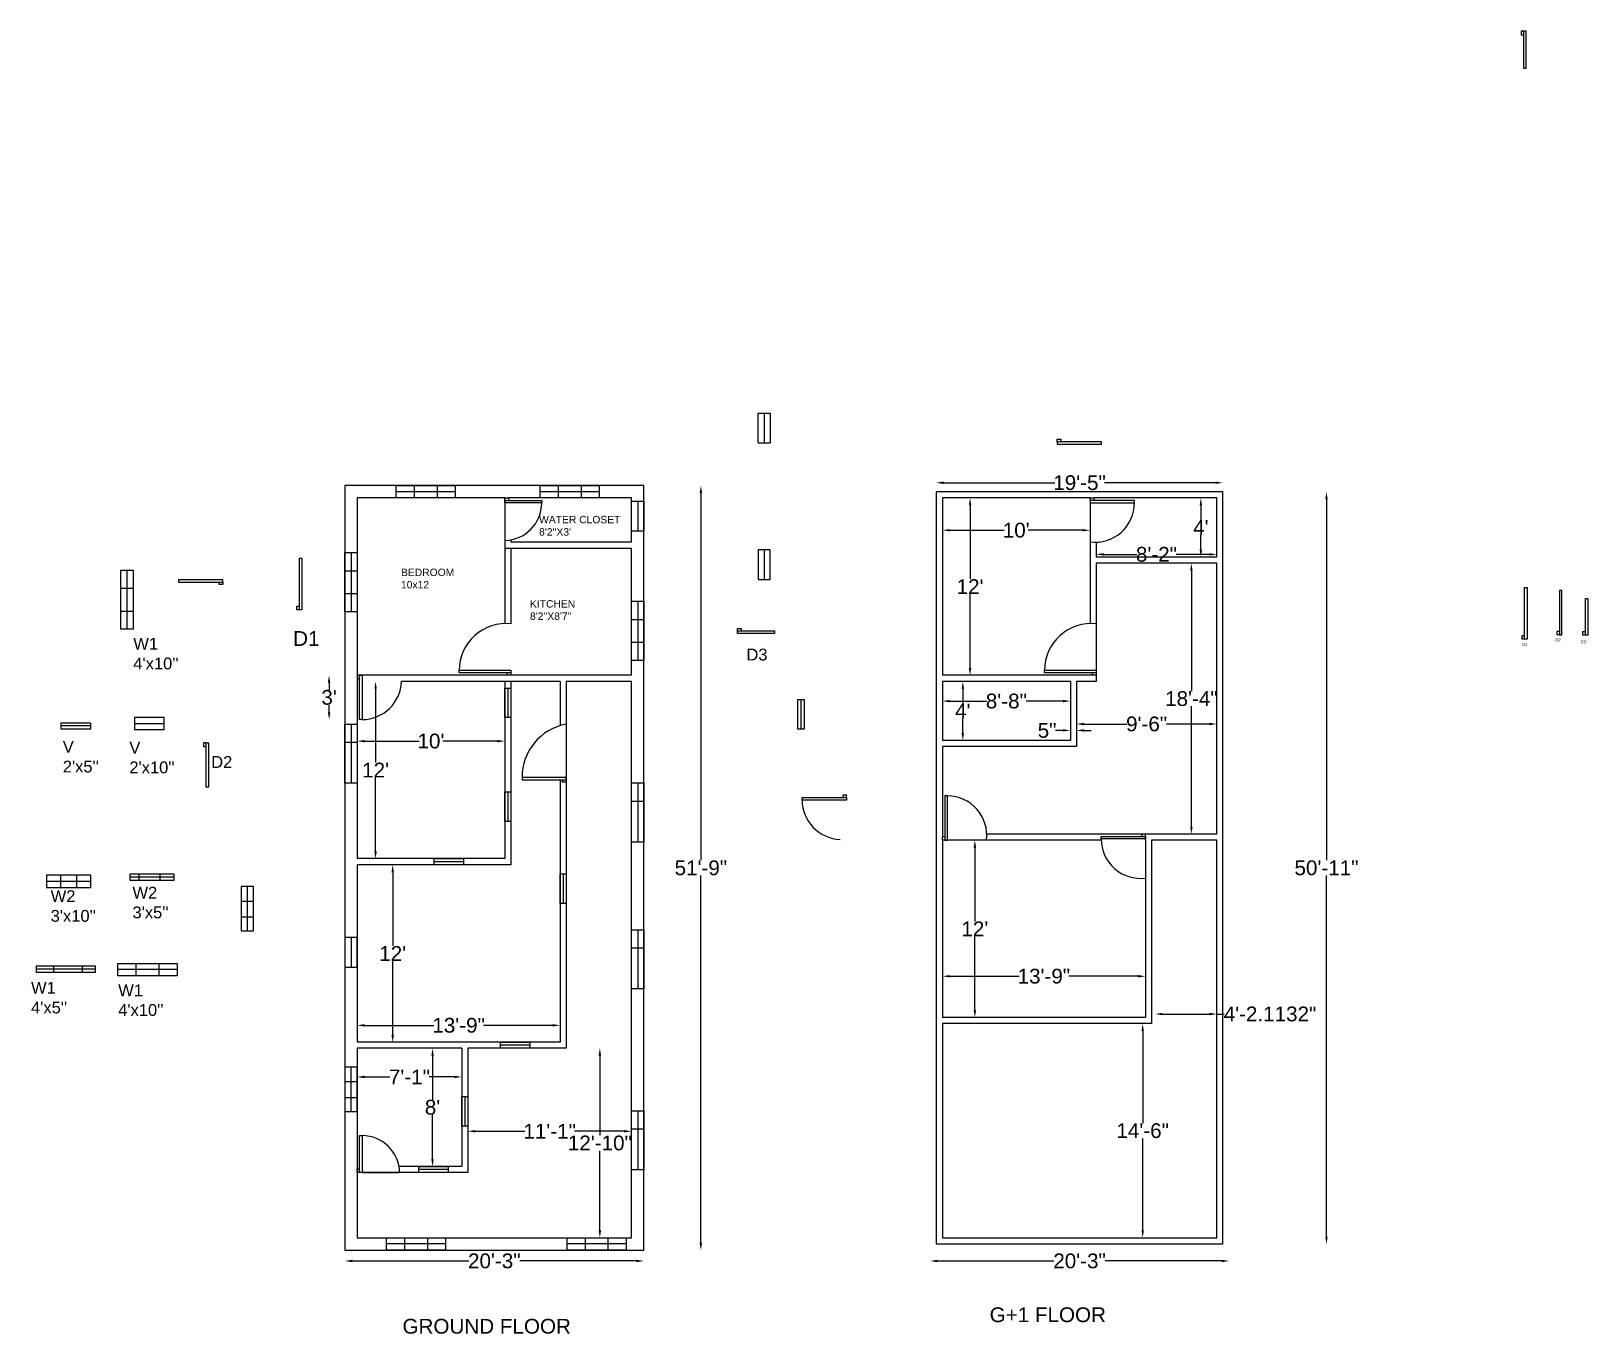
# Model space of a CAD drawing. Header units: inches. Extents: x 64 to 1329, y -84 to 975.
import ezdxf

# ---------------------------------------------------------------- set-up
doc = ezdxf.new("R2010")
doc.units = ezdxf.units.IN
doc.header["$MEASUREMENT"] = 0
for name, color, linetype in [('D1', 20, 'Continuous'), ('D2', 231, 'Continuous'), ('D3', 130, 'Continuous'), ('V', 40, 'Continuous'), ('W', 81, 'Continuous'), ('W1', 220, 'Continuous')]:
    doc.layers.add(name, color=color, linetype=linetype)
doc.styles.get("Standard").update_dxf_attribs({"font": 'arial.ttf'})
doc.dimstyles.get("Standard").update_dxf_attribs({"dimtxt": 12, "dimasz": 6, "dimexe": 0.18, "dimexo": 0.0625, "dimgap": 0.09, "dimtad": 0, "dimtih": 1, "dimtoh": 1, "dimdec": 4, "dimdsep": 46, "dimlunit": 3, "dimtxsty": 'Standard', "dimcen": 6, "dimse1": 1, "dimse2": 1, "dimclrd": 2, "dimadec": 0, "dimazin": 0, "dimtfac": 1, "dimtdec": 4, "dimtofl": 0, "dimtmove": 0, "dimatfit": 3, "dimfxl": 1, "dimtolj": 1, "dimtzin": 0, "dimarcsym": 0})

# ---------------------------------------------------------------- blocks, each defined once
blk = doc.blocks.new('*D1')
at = {"color": 2, "lineweight": -2, "transparency": 16777216}
for p, q in [((324.6, -24.5), (419.3, -24.5)), ((555.6, -24.5), (460.9, -24.5))]:
    blk.add_line(p, q, dxfattribs=at)
at = {"color": 2, "transparency": 16777216}
for points in [[(324.6, -23.5), (324.6, -25.5), (318.6, -24.5)], [(555.6, -23.5), (555.6, -25.5), (561.6, -24.5)]]:
    blk.add_solid(points, dxfattribs=at)
at = {"layer": 'Defpoints', "color": 0, "transparency": 16777216}
for p in [(318.6, -15.7), (561.6, -15.7), (561.6, -24.5)]:
    blk.add_point(p, dxfattribs=at)
at = {"color": 0, "transparency": 16777216, "insert": (440.1, -24.5), "char_height": 12, "attachment_point": 5}
blk.add_mtext('\\A1;20\'-3"', dxfattribs=at)
blk = doc.blocks.new('*D2')
at = {"color": 2, "lineweight": -2, "transparency": 16777216}
for p, q in [((608, 599.3), (608, 301)), ((608, -9.7), (608, 288.6))]:
    blk.add_line(p, q, dxfattribs=at)
at = {"color": 2, "transparency": 16777216}
for points in [[(607, 599.3), (609, 599.3), (608, 605.3)], [(607, -9.7), (609, -9.7), (608, -15.7)]]:
    blk.add_solid(points, dxfattribs=at)
at = {"layer": 'Defpoints', "color": 0, "transparency": 16777216}
for p in [(561.6, 605.3), (561.6, -15.7), (608, -15.7)]:
    blk.add_point(p, dxfattribs=at)
at = {"color": 0, "transparency": 16777216, "insert": (608, 294.8), "char_height": 12, "attachment_point": 5}
blk.add_mtext('\\A1;51\'-9"', dxfattribs=at)
blk = doc.blocks.new('*D3')
at = {"color": 2, "lineweight": -2, "transparency": 16777216}
for p, q in [((343.6, 440.3), (343.6, 380.4)), ((343.6, 308.3), (343.6, 368.2))]:
    blk.add_line(p, q, dxfattribs=at)
at = {"color": 2, "transparency": 16777216}
for points in [[(342.6, 440.3), (344.6, 440.3), (343.6, 446.3)], [(342.6, 308.3), (344.6, 308.3), (343.6, 302.3)]]:
    blk.add_solid(points, dxfattribs=at)
at = {"layer": 'Defpoints', "color": 0, "transparency": 16777216}
for p in [(328.6, 446.3), (328.6, 302.3), (343.6, 302.3)]:
    blk.add_point(p, dxfattribs=at)
at = {"color": 0, "transparency": 16777216, "insert": (343.6, 374.3), "char_height": 12, "attachment_point": 5}
blk.add_mtext("\\A1;12'", dxfattribs=at)
blk = doc.blocks.new('*D4')
at = {"color": 2, "lineweight": -2, "transparency": 16777216}
for p, q in [((334.6, 397.8), (378.9, 397.8)), ((442.6, 397.8), (398.3, 397.8))]:
    blk.add_line(p, q, dxfattribs=at)
at = {"color": 2, "transparency": 16777216}
for points in [[(334.6, 398.8), (334.6, 396.8), (328.6, 397.8)], [(442.6, 398.8), (442.6, 396.8), (448.6, 397.8)]]:
    blk.add_solid(points, dxfattribs=at)
at = {"layer": 'Defpoints', "color": 0, "transparency": 16777216}
for p in [(328.6, 433.9), (448.6, 433.9), (448.6, 397.8)]:
    blk.add_point(p, dxfattribs=at)
at = {"color": 0, "transparency": 16777216, "insert": (388.6, 397.8), "char_height": 12, "attachment_point": 5}
blk.add_mtext("\\A1;10'", dxfattribs=at)
blk = doc.blocks.new('*D5')
at = {"color": 2, "lineweight": -2, "transparency": 16777216}
for p, q in [((334.6, 166.9), (391, 166.9)), ((487.6, 166.9), (431.3, 166.9))]:
    blk.add_line(p, q, dxfattribs=at)
at = {"color": 2, "transparency": 16777216}
for points in [[(334.6, 167.9), (334.6, 165.9), (328.6, 166.9)], [(487.6, 167.9), (487.6, 165.9), (493.6, 166.9)]]:
    blk.add_solid(points, dxfattribs=at)
at = {"layer": 'Defpoints', "color": 0, "transparency": 16777216}
for p in [(493.6, 166.9), (328.6, 153.3), (493.6, 153.3)]:
    blk.add_point(p, dxfattribs=at)
at = {"color": 0, "transparency": 16777216, "insert": (411.1, 166.9), "char_height": 12, "attachment_point": 5}
blk.add_mtext('\\A1;13\'-9"', dxfattribs=at)
blk = doc.blocks.new('*D6')
at = {"color": 2, "lineweight": -2, "transparency": 16777216}
for p, q in [((357.5, 291.3), (357.5, 231.4)), ((357.5, 159.3), (357.5, 219.2))]:
    blk.add_line(p, q, dxfattribs=at)
at = {"color": 2, "transparency": 16777216}
for points in [[(356.5, 291.3), (358.5, 291.3), (357.5, 297.3)], [(356.5, 159.3), (358.5, 159.3), (357.5, 153.3)]]:
    blk.add_solid(points, dxfattribs=at)
at = {"layer": 'Defpoints', "color": 0, "transparency": 16777216}
for p in [(328.6, 297.3), (328.6, 153.3), (357.5, 153.3)]:
    blk.add_point(p, dxfattribs=at)
at = {"color": 0, "transparency": 16777216, "insert": (357.5, 225.3), "char_height": 12, "attachment_point": 5}
blk.add_mtext("\\A1;12'", dxfattribs=at)
blk = doc.blocks.new('*D7')
at = {"color": 2, "lineweight": -2, "transparency": 16777216}
for p, q in [((334.6, 125), (355.1, 125)), ((407.6, 125), (387.1, 125))]:
    blk.add_line(p, q, dxfattribs=at)
at = {"color": 2, "transparency": 16777216}
for points in [[(334.6, 126), (334.6, 124), (328.6, 125)], [(407.6, 126), (407.6, 124), (413.6, 125)]]:
    blk.add_solid(points, dxfattribs=at)
at = {"layer": 'Defpoints', "color": 0, "transparency": 16777216}
for p in [(328.6, 148.3), (413.6, 148.3), (328.6, 125)]:
    blk.add_point(p, dxfattribs=at)
at = {"color": 0, "transparency": 16777216, "insert": (371.1, 125), "char_height": 12, "attachment_point": 5}
blk.add_mtext('\\A1;7\'-1"', dxfattribs=at)
blk = doc.blocks.new('*D8')
at = {"color": 2, "lineweight": -2, "transparency": 16777216}
for p, q in [((389.9, 142.3), (389.9, 106.5)), ((389.9, 58.3), (389.9, 94.1))]:
    blk.add_line(p, q, dxfattribs=at)
at = {"color": 2, "transparency": 16777216}
for points in [[(388.9, 142.3), (390.9, 142.3), (389.9, 148.3)], [(388.9, 58.3), (390.9, 58.3), (389.9, 52.3)]]:
    blk.add_solid(points, dxfattribs=at)
at = {"layer": 'Defpoints', "color": 0, "transparency": 16777216}
for p in [(413.6, 148.3), (389.9, 52.3), (413.6, 52.3)]:
    blk.add_point(p, dxfattribs=at)
at = {"color": 0, "transparency": 16777216, "insert": (389.9, 100.3), "char_height": 12, "attachment_point": 5}
blk.add_mtext("\\A1;8'", dxfattribs=at)
blk = doc.blocks.new('*D9')
at = {"color": 2, "lineweight": -2, "transparency": 16777216}
for p, q in [((424.6, 80.9), (465, 80.9)), ((545.6, 80.9), (505.3, 80.9))]:
    blk.add_line(p, q, dxfattribs=at)
at = {"color": 2, "transparency": 16777216}
for points in [[(424.6, 81.9), (424.6, 79.9), (418.6, 80.9)], [(545.6, 81.9), (545.6, 79.9), (551.6, 80.9)]]:
    blk.add_solid(points, dxfattribs=at)
at = {"layer": 'Defpoints', "color": 0, "transparency": 16777216}
for p in [(551.6, 80.9), (418.6, 47.3), (551.6, -5.7)]:
    blk.add_point(p, dxfattribs=at)
at = {"color": 0, "transparency": 16777216, "insert": (485.1, 80.9), "char_height": 12, "attachment_point": 5}
blk.add_mtext('\\A1;11\'-1"', dxfattribs=at)
blk = doc.blocks.new('*D10')
at = {"color": 2, "lineweight": -2, "transparency": 16777216}
for p, q in [((525.9, 142.3), (525.9, 77.5)), ((525.9, 0.3), (525.9, 65.1))]:
    blk.add_line(p, q, dxfattribs=at)
at = {"color": 2, "transparency": 16777216}
for points in [[(524.9, 142.3), (526.9, 142.3), (525.9, 148.3)], [(524.9, 0.3), (526.9, 0.3), (525.9, -5.7)]]:
    blk.add_solid(points, dxfattribs=at)
at = {"layer": 'Defpoints', "color": 0, "transparency": 16777216}
for p in [(498.6, 148.3), (525.9, -5.7), (551.6, -5.7)]:
    blk.add_point(p, dxfattribs=at)
at = {"color": 0, "transparency": 16777216, "insert": (525.9, 71.3), "char_height": 12, "attachment_point": 5}
blk.add_mtext('\\A1;12\'-10"', dxfattribs=at)
blk = doc.blocks.new('*D11')
at = {"color": 2, "lineweight": -2, "transparency": 16777216}
for p, q in [((800.3, -24.5), (895, -24.5)), ((1031.3, -24.5), (936.6, -24.5))]:
    blk.add_line(p, q, dxfattribs=at)
at = {"color": 2, "transparency": 16777216}
for points in [[(800.3, -23.5), (800.3, -25.5), (794.3, -24.5)], [(1031.3, -23.5), (1031.3, -25.5), (1037.3, -24.5)]]:
    blk.add_solid(points, dxfattribs=at)
at = {"layer": 'Defpoints', "color": 0, "transparency": 16777216}
for p in [(794.3, -15.7), (1037.3, -15.7), (1037.3, -24.5)]:
    blk.add_point(p, dxfattribs=at)
at = {"color": 0, "transparency": 16777216, "insert": (915.8, -24.5), "char_height": 12, "attachment_point": 5}
blk.add_mtext('\\A1;20\'-3"', dxfattribs=at)
blk = doc.blocks.new('*D12')
at = {"color": 2, "lineweight": -2, "transparency": 16777216}
for p, q in [((810.3, 569.1), (854.6, 569.1)), ((918.3, 569.1), (874, 569.1))]:
    blk.add_line(p, q, dxfattribs=at)
at = {"color": 2, "transparency": 16777216}
for points in [[(810.3, 570.1), (810.3, 568.1), (804.3, 569.1)], [(918.3, 570.1), (918.3, 568.1), (924.3, 569.1)]]:
    blk.add_solid(points, dxfattribs=at)
at = {"layer": 'Defpoints', "color": 0, "transparency": 16777216}
for p in [(804.3, 595.3), (924.3, 595.3), (924.3, 569.1)]:
    blk.add_point(p, dxfattribs=at)
at = {"color": 0, "transparency": 16777216, "insert": (864.3, 569.1), "char_height": 12, "attachment_point": 5}
blk.add_mtext("\\A1;10'", dxfattribs=at)
blk = doc.blocks.new('*D13')
at = {"color": 2, "lineweight": -2, "transparency": 16777216}
for p, q in [((826.8, 589.3), (826.8, 529.4)), ((826.8, 457.3), (826.8, 517.2))]:
    blk.add_line(p, q, dxfattribs=at)
at = {"color": 2, "transparency": 16777216}
for points in [[(825.8, 589.3), (827.8, 589.3), (826.8, 595.3)], [(825.8, 457.3), (827.8, 457.3), (826.8, 451.3)]]:
    blk.add_solid(points, dxfattribs=at)
at = {"layer": 'Defpoints', "color": 0, "transparency": 16777216}
for p in [(804.3, 595.3), (804.3, 451.3), (826.8, 451.3)]:
    blk.add_point(p, dxfattribs=at)
at = {"color": 0, "transparency": 16777216, "insert": (826.8, 523.3), "char_height": 12, "attachment_point": 5}
blk.add_mtext("\\A1;12'", dxfattribs=at)
blk = doc.blocks.new('*D14')
at = {"color": 2, "lineweight": -2, "transparency": 16777216}
for p, q in [((935.3, 549.5), (962.3, 549.5)), ((1021.3, 549.5), (994.4, 549.5))]:
    blk.add_line(p, q, dxfattribs=at)
at = {"color": 2, "transparency": 16777216}
for points in [[(935.3, 550.5), (935.3, 548.5), (929.3, 549.5)], [(1021.3, 550.5), (1021.3, 548.5), (1027.3, 549.5)]]:
    blk.add_solid(points, dxfattribs=at)
at = {"layer": 'Defpoints', "color": 0, "transparency": 16777216}
for p in [(929.3, 559.3), (1027.3, 559.3), (1027.3, 549.5)]:
    blk.add_point(p, dxfattribs=at)
at = {"color": 0, "transparency": 16777216, "insert": (978.3, 549.5), "char_height": 12, "attachment_point": 5}
blk.add_mtext('\\A1;8\'-2"', dxfattribs=at)
blk = doc.blocks.new('*D15')
at = {"color": 2, "lineweight": -2, "transparency": 16777216}
for p, q in [((1014.4, 589.3), (1014.4, 577.4)), ((1014.4, 553.3), (1014.4, 565.2))]:
    blk.add_line(p, q, dxfattribs=at)
at = {"color": 2, "transparency": 16777216}
for points in [[(1013.4, 589.3), (1015.4, 589.3), (1014.4, 595.3)], [(1013.4, 553.3), (1015.4, 553.3), (1014.4, 547.3)]]:
    blk.add_solid(points, dxfattribs=at)
at = {"layer": 'Defpoints', "color": 0, "transparency": 16777216}
for p in [(1027.3, 595.3), (1014.4, 547.3), (1027.3, 547.3)]:
    blk.add_point(p, dxfattribs=at)
at = {"color": 0, "transparency": 16777216, "insert": (1014.4, 571.3), "char_height": 12, "attachment_point": 5}
blk.add_mtext("\\A1;4'", dxfattribs=at)
blk = doc.blocks.new('*D16')
at = {"color": 2, "lineweight": -2, "transparency": 16777216}
for p, q in [((919.3, 411.7), (954.3, 411.7)), ((1021.3, 411.7), (986.4, 411.7))]:
    blk.add_line(p, q, dxfattribs=at)
at = {"color": 2, "transparency": 16777216}
for points in [[(919.3, 412.7), (919.3, 410.7), (913.3, 411.7)], [(1021.3, 412.7), (1021.3, 410.7), (1027.3, 411.7)]]:
    blk.add_solid(points, dxfattribs=at)
at = {"layer": 'Defpoints', "color": 0, "transparency": 16777216}
for p in [(1027.3, 542.3), (1027.3, 411.7), (913.3, 393.3)]:
    blk.add_point(p, dxfattribs=at)
at = {"color": 0, "transparency": 16777216, "insert": (970.3, 411.7), "char_height": 12, "attachment_point": 5}
blk.add_mtext('\\A1;9\'-6"', dxfattribs=at)
blk = doc.blocks.new('*D17')
at = {"color": 2, "lineweight": -2, "transparency": 16777216}
for p, q in [((1006.7, 536.3), (1006.7, 438.5)), ((1006.7, 328.3), (1006.7, 426.1))]:
    blk.add_line(p, q, dxfattribs=at)
at = {"color": 2, "transparency": 16777216}
for points in [[(1005.7, 536.3), (1007.7, 536.3), (1006.7, 542.3)], [(1005.7, 328.3), (1007.7, 328.3), (1006.7, 322.3)]]:
    blk.add_solid(points, dxfattribs=at)
at = {"layer": 'Defpoints', "color": 0, "transparency": 16777216}
for p in [(1027.3, 542.3), (1006.7, 322.3), (1027.3, 322.3)]:
    blk.add_point(p, dxfattribs=at)
at = {"color": 0, "transparency": 16777216, "insert": (1006.7, 432.3), "char_height": 12, "attachment_point": 5}
blk.add_mtext('\\A1;18\'-4"', dxfattribs=at)
blk = doc.blocks.new('*D18')
at = {"color": 2, "lineweight": -2, "transparency": 16777216}
for p, q in [((820.9, 440.3), (820.9, 428.4)), ((820.9, 404.3), (820.9, 416.2))]:
    blk.add_line(p, q, dxfattribs=at)
at = {"color": 2, "transparency": 16777216}
for points in [[(819.9, 440.3), (821.9, 440.3), (820.9, 446.3)], [(819.9, 404.3), (821.9, 404.3), (820.9, 398.3)]]:
    blk.add_solid(points, dxfattribs=at)
at = {"layer": 'Defpoints', "color": 0, "transparency": 16777216}
for p in [(804.3, 446.3), (804.3, 398.3), (820.9, 398.3)]:
    blk.add_point(p, dxfattribs=at)
at = {"color": 0, "transparency": 16777216, "insert": (820.9, 422.3), "char_height": 12, "attachment_point": 5}
blk.add_mtext("\\A1;4'", dxfattribs=at)
blk = doc.blocks.new('*D19')
at = {"color": 2, "lineweight": -2, "transparency": 16777216}
for p, q in [((810.3, 430.3), (840.3, 430.3)), ((902.3, 430.3), (872.4, 430.3))]:
    blk.add_line(p, q, dxfattribs=at)
at = {"color": 2, "transparency": 16777216}
for points in [[(810.3, 431.3), (810.3, 429.3), (804.3, 430.3)], [(902.3, 431.3), (902.3, 429.3), (908.3, 430.3)]]:
    blk.add_solid(points, dxfattribs=at)
at = {"layer": 'Defpoints', "color": 0, "transparency": 16777216}
for p in [(804.3, 446.3), (908.3, 446.3), (804.3, 430.3)]:
    blk.add_point(p, dxfattribs=at)
at = {"color": 0, "transparency": 16777216, "insert": (856.3, 430.3), "char_height": 12, "attachment_point": 5}
blk.add_mtext('\\A1;8\'-8"', dxfattribs=at)
blk = doc.blocks.new('*D21')
at = {"color": 2, "lineweight": -2, "transparency": 16777216}
for p, q in [((830.7, 311.3), (830.7, 251.4)), ((830.7, 179.3), (830.7, 239.2))]:
    blk.add_line(p, q, dxfattribs=at)
at = {"color": 2, "transparency": 16777216}
for points in [[(829.7, 311.3), (831.7, 311.3), (830.7, 317.3)], [(829.7, 179.3), (831.7, 179.3), (830.7, 173.3)]]:
    blk.add_solid(points, dxfattribs=at)
at = {"layer": 'Defpoints', "color": 0, "transparency": 16777216}
for p in [(804.3, 317.3), (804.3, 173.3), (830.7, 173.3)]:
    blk.add_point(p, dxfattribs=at)
at = {"color": 0, "transparency": 16777216, "insert": (830.7, 245.3), "char_height": 12, "attachment_point": 5}
blk.add_mtext("\\A1;12'", dxfattribs=at)
blk = doc.blocks.new('*D22')
at = {"color": 2, "lineweight": -2, "transparency": 16777216}
for p, q in [((967.1, 162.3), (967.1, 87.5)), ((967.1, 0.3), (967.1, 75.1))]:
    blk.add_line(p, q, dxfattribs=at)
at = {"color": 2, "transparency": 16777216}
for points in [[(966.1, 162.3), (968.1, 162.3), (967.1, 168.3)], [(966.1, 0.3), (968.1, 0.3), (967.1, -5.7)]]:
    blk.add_solid(points, dxfattribs=at)
at = {"layer": 'Defpoints', "color": 0, "transparency": 16777216}
for p in [(974.3, 168.3), (967.1, -5.7), (1027.3, -5.7)]:
    blk.add_point(p, dxfattribs=at)
at = {"color": 0, "transparency": 16777216, "insert": (967.1, 81.3), "char_height": 12, "attachment_point": 5}
blk.add_mtext('\\A1;14\'-6"', dxfattribs=at)
blk = doc.blocks.new('*D23')
at = {"color": 2, "lineweight": -2, "transparency": 16777216}
for p, q in [((983.2, 176.1), (1021.3, 176.1)), ((1027.3, 176.1), (1033.3, 176.1))]:
    blk.add_line(p, q, dxfattribs=at)
at = {"color": 2, "transparency": 16777216}
for points in [[(983.2, 177.1), (983.2, 175.1), (977.2, 176.1)], [(1021.3, 177.1), (1021.3, 175.1), (1027.3, 176.1)]]:
    blk.add_solid(points, dxfattribs=at)
at = {"layer": 'Defpoints', "color": 0, "transparency": 16777216}
for p in [(1027.3, 317.3), (977.2, 173.3), (1027.3, 176.1)]:
    blk.add_point(p, dxfattribs=at)
at = {"color": 0, "transparency": 16777216, "insert": (1070.6, 176.1), "char_height": 12, "attachment_point": 5}
blk.add_mtext('\\A1;4\'-2.1132"', dxfattribs=at)
blk = doc.blocks.new('*D25')
at = {"color": 2, "lineweight": -2, "transparency": 16777216}
for p, q in [((902.3, 406.5), (896.3, 406.5)), ((919.3, 406.5), (925.3, 406.5))]:
    blk.add_line(p, q, dxfattribs=at)
at = {"color": 2, "transparency": 16777216}
for points in [[(902.3, 407.5), (902.3, 405.5), (908.3, 406.5)], [(919.3, 407.5), (919.3, 405.5), (913.3, 406.5)]]:
    blk.add_solid(points, dxfattribs=at)
at = {"layer": 'Defpoints', "color": 0, "transparency": 16777216}
for p in [(908.3, 406.5), (908.3, 398.3), (913.3, 393.3)]:
    blk.add_point(p, dxfattribs=at)
at = {"color": 0, "transparency": 16777216, "insert": (889.4, 406.5), "char_height": 12, "attachment_point": 5}
blk.add_mtext('\\A1;5"', dxfattribs=at)
blk = doc.blocks.new('*D27')
at = {"color": 2, "lineweight": -2, "transparency": 16777216}
for p, q in [((805.3, 607.7), (895.7, 607.7)), ((1026.3, 607.7), (936, 607.7))]:
    blk.add_line(p, q, dxfattribs=at)
at = {"color": 2, "transparency": 16777216}
for points in [[(805.3, 608.7), (805.3, 606.7), (799.3, 607.7)], [(1026.3, 608.7), (1026.3, 606.7), (1032.3, 607.7)]]:
    blk.add_solid(points, dxfattribs=at)
at = {"layer": 'Defpoints', "color": 0, "transparency": 16777216}
for p in [(1032.3, 607.7), (799.3, 600.3), (1032.3, 600.3)]:
    blk.add_point(p, dxfattribs=at)
at = {"color": 0, "transparency": 16777216, "insert": (915.8, 607.7), "char_height": 12, "attachment_point": 5}
blk.add_mtext('\\A1;19\'-5"', dxfattribs=at)
blk = doc.blocks.new('*D28')
at = {"color": 2, "lineweight": -2, "transparency": 16777216}
for p, q in [((1116.5, 594.3), (1116.5, 301)), ((1116.5, -4.7), (1116.5, 288.6))]:
    blk.add_line(p, q, dxfattribs=at)
at = {"color": 2, "transparency": 16777216}
for points in [[(1115.5, 594.3), (1117.5, 594.3), (1116.5, 600.3)], [(1115.5, -4.7), (1117.5, -4.7), (1116.5, -10.7)]]:
    blk.add_solid(points, dxfattribs=at)
at = {"layer": 'Defpoints', "color": 0, "transparency": 16777216}
for p in [(1032.3, 600.3), (1032.3, -10.7), (1116.5, -10.7)]:
    blk.add_point(p, dxfattribs=at)
at = {"color": 0, "transparency": 16777216, "insert": (1116.5, 294.8), "char_height": 12, "attachment_point": 5}
blk.add_mtext('\\A1;50\'-11"', dxfattribs=at)
blk = doc.blocks.new('*D35')
at = {"color": 2, "lineweight": -2, "transparency": 16777216}
for p, q in [((305.8, 445.3), (305.8, 439.6)), ((305.8, 421.3), (305.8, 427.1))]:
    blk.add_line(p, q, dxfattribs=at)
at = {"color": 2, "transparency": 16777216}
for points in [[(304.8, 445.3), (306.8, 445.3), (305.8, 451.3)], [(304.8, 421.3), (306.8, 421.3), (305.8, 415.3)]]:
    blk.add_solid(points, dxfattribs=at)
at = {"layer": 'Defpoints', "color": 0, "transparency": 16777216}
for p in [(332.6, 451.3), (305.8, 415.3), (332.6, 415.3)]:
    blk.add_point(p, dxfattribs=at)
at = {"color": 0, "transparency": 16777216, "insert": (305.8, 433.3), "char_height": 12, "attachment_point": 5}
blk.add_mtext("\\A1;3'", dxfattribs=at)
blk = doc.blocks.new('*D36')
at = {"color": 2, "lineweight": -2, "transparency": 16777216}
for p, q in [((810.3, 206.8), (866.7, 206.8)), ((963.3, 206.8), (907, 206.8))]:
    blk.add_line(p, q, dxfattribs=at)
at = {"color": 2, "transparency": 16777216}
for points in [[(810.3, 207.8), (810.3, 205.8), (804.3, 206.8)], [(963.3, 207.8), (963.3, 205.8), (969.3, 206.8)]]:
    blk.add_solid(points, dxfattribs=at)
at = {"layer": 'Defpoints', "color": 0, "transparency": 16777216}
for p in [(969.3, 206.8), (804.3, 173.3), (969.3, 173.3)]:
    blk.add_point(p, dxfattribs=at)
at = {"color": 0, "transparency": 16777216, "insert": (886.8, 206.8), "char_height": 12, "attachment_point": 5}
blk.add_mtext('\\A1;13\'-9"', dxfattribs=at)

msp = doc.modelspace()

# ---------------------------------------------------------------- linework, layer by layer
for p, q in [((561.6266, 605.32991), (318.6266, 605.32991)), ((318.6266, 605.32991), (318.6266, -15.67009)), ((328.6266, 595.32991), (328.6266, 451.32991)), ((448.6266, 595.32991), (328.6266, 595.32991)), ((448.6266, 595.32991), (448.6266, 493.32991)), ((551.6266, 595.32991), (451.6266, 595.32991)), ((551.6266, 559.32991), (551.6266, 595.32991)), ((561.6266, -15.67009), (561.6266, 605.32991)), ((804.34157, 595.32991), (804.34157, 451.32991)), ((804.34157, 595.32991), (804.34157, 451.32991)), ((924.34157, 595.32991), (804.34157, 595.32991)), ((924.34157, 595.32991), (924.34157, 493.32991)), ((1027.34157, 595.32991), (927.34157, 595.32991)), ((1027.34157, 547.32991), (1027.34157, 595.32991)), ((453.6266, 561.32991), (453.6266, 559.32991)), ((551.6266, 559.32991), (453.6266, 559.32991)), ((929.34157, 559.34553), (929.34157, 547.32991)), ((453.6266, 554.32991), (448.6266, 554.32991)), ((551.6266, 554.32991), (453.6266, 554.32991)), ((453.6266, 554.32991), (453.6266, 493.13381)), ((551.6266, 451.32991), (551.6266, 554.32991)), ((1027.34157, 547.32991), (929.34157, 547.32991)), ((1027.34157, 542.32991), (929.34157, 542.32991)), ((929.34157, 542.32991), (929.34157, 446.32991)), ((1027.34157, 322.32991), (1027.34157, 542.32991)), ((450.6266, 451.32991), (328.6266, 451.32991)), ((328.6266, 448.32991), (328.6266, 410.32991)), ((328.6266, 446.32991), (328.6266, 302.32991)), ((493.6266, 446.32991), (364.6266, 446.32991)), ((448.6266, 446.32991), (448.6266, 302.32991)), ((453.6266, 455.32991), (453.6266, 451.32991)), ((551.6266, 451.32991), (453.6266, 451.32991)), ((493.6266, 446.32991), (493.6266, 410.36706)), ((551.6266, 446.32991), (498.6266, 446.32991)), ((498.6266, 446.32991), (498.6266, 148.32991)), ((551.6266, -5.67009), (551.6266, 446.32991)), ((926.34157, 451.32991), (804.34157, 451.32991)), ((908.34157, 446.32991), (804.34157, 446.32991)), ((804.34157, 446.32991), (804.34157, 398.32991)), ((908.34157, 446.32991), (908.34157, 398.32991)), ((929.34157, 446.32991), (913.34157, 446.32991)), ((913.34157, 446.32991), (913.34157, 393.32991)), ((929.34157, 455.32991), (929.34157, 451.32991)), ((908.34157, 398.32991), (804.34157, 398.32991)), ((913.34157, 393.32991), (804.34157, 393.32991)), ((804.34157, 393.32991), (804.34157, 320.32991)), ((493.6266, 366.36706), (493.6266, 153.32991)), ((804.34157, 317.32991), (804.34157, 173.32991)), ((933.35719, 317.32991), (804.34157, 317.32991)), ((1027.34157, 322.32991), (840.34157, 322.32991)), ((969.34157, 317.32991), (969.34157, 322.32991)), ((969.34157, 317.32991), (969.34157, 173.32991)), ((1027.34157, 317.32991), (974.34157, 317.32991)), ((974.34157, 317.32991), (974.34157, 168.32991)), ((1027.34157, -5.67009), (1027.34157, 317.32991)), ((448.6266, 302.32991), (328.6266, 302.32991)), ((328.6266, 297.32991), (328.6266, 153.32991)), ((453.6266, 297.32991), (328.6266, 297.32991)), ((453.6266, 302.32991), (453.6266, 297.32991)), ((969.34157, 173.32991), (804.34157, 173.32991)), ((974.34157, 168.32991), (804.34157, 168.32991)), ((804.34157, 168.32991), (804.34157, -5.67009)), ((413.6266, 153.32991), (328.6266, 153.32991)), ((418.6266, 153.32991), (413.6266, 153.32991)), ((493.6266, 153.32991), (418.6266, 153.32991)), ((328.6266, 148.32991), (328.6266, -5.67009)), ((413.6266, 148.32991), (328.6266, 148.32991)), ((413.6266, 148.32991), (413.6266, 52.32991)), ((498.6266, 148.32991), (418.6266, 148.32991)), ((418.6266, 148.32991), (418.6266, 58.32991)), ((413.6266, 52.32991), (362.6266, 52.32991)), ((418.6266, 58.32991), (418.6266, 47.32991)), ((418.6266, 47.32991), (328.6266, 47.32991)), ((332.6266, 47.32991), (362.6266, 47.32991)), ((328.6266, -5.67009), (551.6266, -5.67009)), ((804.34157, -5.67009), (1027.34157, -5.67009)), ((318.6266, -15.67009), (561.6266, -15.67009))]:
    msp.add_line(p, q)
msp.add_lwpolyline([(799.34157, 600.32991), (799.34157, -10.67009), (1032.34157, -10.67009), (1032.34157, 600.32991)], close=True)
msp.add_lwpolyline([(171.75191, 406.89967), (171.75191, 416.89967), (147.75191, 416.89967), (147.75191, 406.89967)])
at = {"layer": 'D1'}
for p, q in [((216.49757, 524.95566), (216.49757, 526.95566)), ((219.49757, 524.95566), (216.49757, 524.95566)), ((219.49757, 526.95566), (219.49757, 524.95566)), ((495.6266, 364.36706), (495.6266, 366.36706)), ((498.6266, 364.36706), (495.6266, 364.36706)), ((498.6266, 366.36706), (498.6266, 364.36706))]:
    msp.add_line(p, q, dxfattribs=at)
for points in [[(283.70493, 504.33737), (281.70493, 504.33737), (281.70493, 546.33737), (283.70493, 546.33737)], [(219.49757, 526.95566), (219.49757, 528.95566), (183.49757, 528.95566), (183.49757, 526.95566)], [(1279.50946, 480.59389), (1277.50946, 480.59389), (1277.50946, 522.59389), (1279.50946, 522.59389)], [(453.6266, 455.32991), (453.6266, 453.32991), (411.6266, 453.32991), (411.6266, 455.32991)], [(929.34157, 455.32991), (929.34157, 453.32991), (887.34157, 453.32991), (887.34157, 455.32991)], [(498.6266, 366.36706), (498.6266, 368.36706), (462.6266, 368.36706), (462.6266, 366.36706)]]:
    msp.add_lwpolyline(points, close=True, dxfattribs=at)
for points in [[(281.70493, 504.33737), (279.70493, 504.33737), (279.70493, 507.33737), (281.70493, 507.33737)], [(1277.50946, 480.59389), (1275.50946, 480.59389), (1275.50946, 483.59389), (1277.50946, 483.59389)], [(453.6266, 453.32991), (453.6266, 451.32991), (450.6266, 451.32991), (450.6266, 453.32991)], [(929.34157, 453.32991), (929.34157, 451.32991), (926.34157, 451.32991), (926.34157, 453.32991)]]:
    msp.add_lwpolyline(points, dxfattribs=at)
for centre, radius, start in [((449.64011, 455.32991), 38.01351, 83.98030911), ((925.35508, 455.32991), 38.01351, 83.98030911), ((506.57821, 368.36706), 43.95161, 100.42320213)]:
    msp.add_arc(centre, radius, start, 180, dxfattribs=at)
at = {"layer": 'D2'}
for points in [[(897.70823, 641.00611), (897.70823, 643.00611), (900.70823, 643.00611), (900.70823, 641.00611)], [(924.34157, 593.32991), (924.34157, 595.32991), (927.34157, 595.32991), (927.34157, 593.32991)], [(1305.89386, 484.17716), (1303.89386, 484.17716), (1303.89386, 487.17716), (1305.89386, 487.17716)], [(330.6266, 451.32991), (328.6266, 451.32991), (328.6266, 448.32991), (330.6266, 448.32991)], [(205.81679, 396.4006), (203.81679, 396.4006), (203.81679, 393.4006), (205.81679, 393.4006)], [(205.81679, 396.4006), (203.81679, 396.4006), (203.81679, 393.4006), (205.81679, 393.4006)], [(726.29578, 351.96949), (726.29578, 353.96949), (723.29578, 353.96949), (723.29578, 351.96949)], [(806.34157, 317.32991), (804.34157, 317.32991), (804.34157, 320.32991), (806.34157, 320.32991)], [(969.34157, 320.32991), (969.34157, 322.32991), (966.34157, 322.32991), (966.34157, 320.32991)]]:
    msp.add_lwpolyline(points, dxfattribs=at)
for points in [[(897.70823, 641.00611), (897.70823, 639.00611), (933.70823, 639.00611), (933.70823, 641.00611)], [(924.34157, 593.32991), (924.34157, 591.32991), (960.34157, 591.32991), (960.34157, 593.32991)], [(1305.89386, 484.17716), (1307.89386, 484.17716), (1307.89386, 520.17716), (1305.89386, 520.17716)], [(330.6266, 451.32991), (332.6266, 451.32991), (332.6266, 415.32991), (330.6266, 415.32991)], [(205.81679, 396.4006), (207.81679, 396.4006), (207.81679, 360.4006), (205.81679, 360.4006)], [(205.81679, 396.4006), (207.81679, 396.4006), (207.81679, 360.4006), (205.81679, 360.4006)], [(726.29578, 351.96949), (726.29578, 349.96949), (690.29578, 349.96949), (690.29578, 351.96949)], [(806.34157, 317.32991), (808.34157, 317.32991), (808.34157, 353.32991), (806.34157, 353.32991)], [(969.34157, 320.32991), (969.34157, 318.32991), (933.34157, 318.32991), (933.34157, 320.32991)]]:
    msp.add_lwpolyline(points, close=True, dxfattribs=at)
for centre, radius, start, end in [((928.34156, 591.32991), 32.00001, 262.81926072, 0), ((332.6266, 447.34604), 32.01613, 270, 358.1812391), ((722.31191, 349.96949), 32.01613, 180, 268.1812391), ((808.34157, 321.31378), 32.01613, 352.85197216, 90), ((965.3577, 318.32991), 32.01613, 180, 277.14802784)]:
    msp.add_arc(centre, radius, start, end, dxfattribs=at)
at = {"layer": 'D3'}
for points in [[(1276.75006, 974.54598), (1274.75006, 974.54598), (1274.75006, 971.54598), (1276.75006, 971.54598)], [(448.6266, 593.32991), (448.6266, 595.32991), (451.6266, 595.32991), (451.6266, 593.32991)], [(637.76606, 487.34446), (637.76606, 489.34446), (640.76606, 489.34446), (640.76606, 487.34446)], [(1326.94738, 483.74254), (1324.94738, 483.74254), (1324.94738, 486.74254), (1326.94738, 486.74254)], [(330.6266, 47.32991), (328.6266, 47.32991), (328.6266, 50.32991), (330.6266, 50.32991)]]:
    msp.add_lwpolyline(points, dxfattribs=at)
for points in [[(1278.75006, 974.54598), (1276.75006, 974.54598), (1276.75006, 944.54598), (1278.75006, 944.54598)], [(448.6266, 591.32991), (448.6266, 593.32991), (478.6266, 593.32991), (478.6266, 591.32991)], [(1328.94738, 483.74254), (1326.94738, 483.74254), (1326.94738, 513.74254), (1328.94738, 513.74254)], [(637.76606, 485.34446), (637.76606, 487.34446), (667.76606, 487.34446), (667.76606, 485.34446)], [(332.6266, 47.32991), (330.6266, 47.32991), (330.6266, 77.32991), (332.6266, 77.32991)]]:
    msp.add_lwpolyline(points, close=True, dxfattribs=at)
for centre, start, end in [((448.1266, 591.32991), 270.93931715, 0), ((332.6266, 46.82991), 0.93931715, 90)]:
    msp.add_arc(centre, 30.5, start, end, dxfattribs=at)
at = {"layer": 'V'}
for p, q in [((654.44564, 640.13147), (654.44564, 664.13147)), ((654.44564, 664.13147), (664.44564, 664.13147)), ((659.44564, 664.13147), (659.44564, 640.13147)), ((664.44564, 664.13147), (664.44564, 640.13147)), ((551.6266, 568.73387), (551.6266, 592.73387)), ((551.6266, 592.73387), (561.6266, 592.73387)), ((556.6266, 592.73387), (556.6266, 568.73387)), ((561.6266, 592.73387), (561.6266, 568.73387)), ((659.44564, 553.21437), (659.44564, 529.21437)), ((451.1266, 440.88313), (451.1266, 416.88313)), ((689.3576, 431.61486), (689.3576, 407.61486)), ((87.98521, 407.61486), (87.98521, 412.61486)), ((111.98521, 410.11486), (87.98521, 410.11486)), ((171.75191, 411.89967), (147.75191, 411.89967)), ((171.75191, 406.89967), (147.75191, 406.89967)), ((451.1266, 356.50364), (451.1266, 332.50364)), ((453.6266, 332.50364), (448.6266, 332.50364)), ((391.1266, 297.32991), (391.1266, 302.32991)), ((415.1266, 299.82991), (391.1266, 299.82991)), ((496.1266, 289.96633), (496.1266, 265.96633)), ((323.6266, 238.22584), (323.6266, 214.22584)), ((445.00252, 148.32991), (445.00252, 153.32991)), ((469.00252, 150.82991), (445.00252, 150.82991)), ((416.1266, 109.05958), (416.1266, 85.05958)), ((378.62579, 47.32991), (378.62579, 52.32991)), ((402.62579, 49.82991), (378.62579, 49.82991))]:
    msp.add_line(p, q, dxfattribs=at)
at = {"layer": 'V', "color": 40, "true_color": 0xf8d731}
for p, q in [((654.44564, 640.13147), (664.44564, 640.13147)), ((551.6266, 568.73387), (561.6266, 568.73387))]:
    msp.add_line(p, q, dxfattribs=at)
for points in [[(654.44564, 529.21437), (664.44564, 529.21437), (664.44564, 553.21437), (654.44564, 553.21437)], [(318.6266, 214.22584), (328.6266, 214.22584), (328.6266, 238.22584), (318.6266, 238.22584)]]:
    msp.add_lwpolyline(points, close=True, dxfattribs=at)
at = {"layer": 'V'}
for points in [[(448.6266, 416.88313), (448.6266, 440.88313), (453.6266, 440.88313), (453.6266, 416.88313)], [(686.8576, 407.61486), (686.8576, 431.61486), (691.8576, 431.61486), (691.8576, 407.61486)], [(87.98521, 412.61486), (111.98521, 412.61486), (111.98521, 407.61486), (87.98521, 407.61486)], [(448.6266, 332.50364), (448.6266, 356.50364), (453.6266, 356.50364), (453.6266, 332.50364)], [(391.1266, 302.32991), (415.1266, 302.32991), (415.1266, 297.32991), (391.1266, 297.32991)], [(493.6266, 265.96633), (493.6266, 289.96633), (498.6266, 289.96633), (498.6266, 265.96633)], [(445.00252, 153.32991), (469.00252, 153.32991), (469.00252, 148.32991), (445.00252, 148.32991)], [(413.6266, 85.05958), (413.6266, 109.05958), (418.6266, 109.05958), (418.6266, 85.05958)], [(378.62579, 52.32991), (402.62579, 52.32991), (402.62579, 47.32991), (378.62579, 47.32991)]]:
    msp.add_lwpolyline(points, dxfattribs=at)
at = {"layer": 'W'}
for p, q in [((408.25504, 600.32991), (360.25504, 600.32991)), ((374.90103, 605.32991), (374.90103, 595.32991)), ((393.53006, 605.32991), (393.53006, 595.32991)), ((525.46126, 600.32991), (477.46126, 600.32991)), ((492.10725, 605.32991), (492.10725, 595.32991)), ((510.73628, 605.32991), (510.73628, 595.32991)), ((323.6266, 550.94218), (323.6266, 502.94218)), ((141.49217, 536.68828), (141.49217, 488.68828)), ((318.6266, 536.21721), (328.6266, 536.21721)), ((136.49217, 521.9633), (146.49217, 521.9633)), ((318.6266, 517.58817), (328.6266, 517.58817)), ((556.6266, 511.41227), (556.6266, 463.41227)), ((136.49217, 503.33427), (146.49217, 503.33427)), ((551.6266, 496.68729), (561.6266, 496.68729)), ((551.6266, 478.05825), (561.6266, 478.05825)), ((453.6266, 446.32991), (453.6266, 302.32991)), ((323.6266, 411.6277), (323.6266, 363.6277)), ((453.6266, 416.88313), (448.6266, 416.88313)), ((691.8576, 407.61486), (686.8576, 407.61486)), ((318.6266, 396.90272), (328.6266, 396.90272)), ((556.6266, 363.82712), (556.6266, 315.82712)), ((551.6266, 349.10214), (561.6266, 349.10214)), ((498.6266, 265.96633), (493.6266, 265.96633)), ((556.6266, 244.55709), (556.6266, 196.55709)), ((551.6266, 229.83211), (561.6266, 229.83211)), ((148.86005, 217.20198), (148.86005, 207.20198)), ((167.48908, 217.20198), (167.48908, 207.20198)), ((115.84633, 212.50403), (67.84633, 212.50403)), ((81.90095, 215.00403), (81.90095, 210.00403)), ((105.09938, 215.00403), (105.09938, 210.00403)), ((182.21406, 212.20198), (134.21406, 212.20198)), ((556.6266, 97.43517), (556.6266, 49.43517)), ((418.6266, 85.05958), (413.6266, 85.05958)), ((551.6266, 82.71019), (561.6266, 82.71019)), ((400.56298, -10.67009), (352.56298, -10.67009)), ((367.20896, -5.67009), (367.20896, -15.67009)), ((385.838, -5.67009), (385.838, -15.67009)), ((547.23771, -10.67009), (499.23771, -10.67009)), ((513.88369, -5.67009), (513.88369, -15.67009)), ((532.51273, -5.67009), (532.51273, -15.67009))]:
    msp.add_line(p, q, dxfattribs=at)
for points in [[(360.25504, 605.32991), (408.25504, 605.32991), (408.25504, 595.32991), (360.25504, 595.32991)], [(477.46126, 605.32991), (525.46126, 605.32991), (525.46126, 595.32991), (477.46126, 595.32991)], [(318.6266, 502.94218), (318.6266, 550.94218), (328.6266, 550.94218), (328.6266, 502.94218)], [(136.49217, 488.68828), (136.49217, 536.68828), (146.49217, 536.68828), (146.49217, 488.68828)], [(551.6266, 463.41227), (551.6266, 511.41227), (561.6266, 511.41227), (561.6266, 463.41227)], [(318.6266, 363.6277), (318.6266, 411.6277), (328.6266, 411.6277), (328.6266, 363.6277)], [(551.6266, 315.82712), (551.6266, 363.82712), (561.6266, 363.82712), (561.6266, 315.82712)], [(551.6266, 196.55709), (551.6266, 244.55709), (561.6266, 244.55709), (561.6266, 196.55709)], [(134.21406, 217.20198), (182.21406, 217.20198), (182.21406, 207.20198), (134.21406, 207.20198)], [(67.84633, 210.00403), (115.84633, 210.00403), (115.84633, 215.00403), (67.84633, 215.00403)], [(551.6266, 49.43517), (551.6266, 97.43517), (561.6266, 97.43517), (561.6266, 49.43517)], [(352.56298, -5.67009), (400.56298, -5.67009), (400.56298, -15.67009), (352.56298, -15.67009)], [(499.23771, -5.67009), (547.23771, -5.67009), (547.23771, -15.67009), (499.23771, -15.67009)]]:
    msp.add_lwpolyline(points, close=True, dxfattribs=at)
at = {"layer": 'W1'}
for p, q in [((76.24982, 283.94506), (112.24982, 283.94506)), ((87.52901, 288.83393), (87.52901, 278.83393)), ((100.44763, 288.94506), (100.44763, 278.94506)), ((179.93863, 287.34976), (143.93863, 287.34976)), ((151.14474, 289.84976), (151.14474, 284.84976)), ((168.19207, 289.84976), (168.19207, 284.84976)), ((239.47553, 243.68004), (239.47553, 279.68004)), ((234.47553, 267.87784), (244.47553, 267.87784)), ((234.58666, 254.95922), (244.58666, 254.95922)), ((323.6266, 97.00683), (323.6266, 133.00683)), ((318.6266, 121.20463), (328.6266, 121.20463)), ((318.73773, 108.28601), (328.73773, 108.28601))]:
    msp.add_line(p, q, dxfattribs=at)
for points in [[(112.24982, 278.94506), (112.24982, 288.94506), (76.24982, 288.94506), (76.24982, 278.94506)], [(143.93863, 284.84976), (179.93863, 284.84976), (179.93863, 289.84976), (143.93863, 289.84976)], [(244.47553, 279.68004), (234.47553, 279.68004), (234.47553, 243.68004), (244.47553, 243.68004)], [(328.6266, 133.00683), (318.6266, 133.00683), (318.6266, 97.00683), (328.6266, 97.00683)]]:
    msp.add_lwpolyline(points, close=True, dxfattribs=at)

# ---------------------------------------------------------------- texts
at = {"char_height": 6, "attachment_point": 1}
for s, insert in [("WATER CLOSET\\P8'2''X3'", (476.49741, 580.77846)), ('BEDROOM\\P10x12', (364.2533, 537.88909)), ("KITCHEN\\P8'2''X8'7''", (469.07446, 512.29541))]:
    msp.add_mtext_dynamic_manual_height_columns(s, width=879.0926216, gutter_width=30, heights=[0], dxfattribs=dict(at, insert=insert))
at = {"layer": 'D1', "attachment_point": 1}
for s, width, gutter_width, insert, char_height in [('D1', 2132.3226819, 60, (276.59199, 487.1651), 12), ('D2', 426.4645364, 12, (1302.58274, 481.23325), 2.4), ('D1', 426.4645364, 12, (1275.61823, 477.60366), 2.4), ('D3', 426.4645364, 12, (1323.12048, 479.69766), 2.4), ('G+1 FLOOR', 2132.3226819, 60, (842.72828, -62.17922), 12), ('GROUND FLOOR', 2132.3226819, 60, (365.47675, -71.52952), 12)]:
    msp.add_mtext_dynamic_manual_height_columns(s, width=width, gutter_width=gutter_width, heights=[0], dxfattribs=dict(at, insert=insert, char_height=char_height))
at = {"layer": 'D2', "insert": (209.99574, 385.65528), "char_height": 9.6, "attachment_point": 1}
msp.add_mtext_dynamic_manual_height_columns('D2', width=1705.8581455, gutter_width=48, heights=[0], dxfattribs=at)
at = {"layer": 'D3', "insert": (645.00979, 472.9116), "char_height": 9.6, "attachment_point": 1}
msp.add_mtext_dynamic_manual_height_columns('D3', width=1705.8581455, gutter_width=48, heights=[0], dxfattribs=at)
at = {"layer": 'V', "char_height": 9.6, "attachment_point": 1}
for s, insert in [("V\\P2'x5''", (89.37169, 397.94689)), ("V\\P2'x10''", (143.47206, 397.25681))]:
    msp.add_mtext_dynamic_manual_height_columns(s, width=1705.8581455, gutter_width=48, heights=[0], dxfattribs=dict(at, insert=insert))
at = {"layer": 'W', "char_height": 9.6, "attachment_point": 1}
for s, insert in [("W1\\P4'x10''", (146.70971, 481.68432)), ("W1\\P4'x5''", (63.57772, 202.22078)), ("W1\\P4'x10''", (134.4316, 200.19802))]:
    msp.add_mtext_dynamic_manual_height_columns(s, width=1705.8581455, gutter_width=48, heights=[0], dxfattribs=dict(at, insert=insert))
at = {"layer": 'W1', "char_height": 9.6, "attachment_point": 1}
for s, insert in [("W2\\P3'x5''", (146.02051, 279.47877)), ("W2\\P3'x10''", (79.52167, 276.6482))]:
    msp.add_mtext_dynamic_manual_height_columns(s, width=1705.8581455, gutter_width=48, heights=[0], dxfattribs=dict(at, insert=insert))

# ---------------------------------------------------------------- dimensions: what is measured, and where the dimension line sits
for base, p1, p2, picture, middle in [((1032.34157, 607.67258), (799.34157, 600.32991), (1032.34157, 600.32991), '*D27', (915.84157, 607.67258)), ((924.34157, 569.09072), (804.34157, 595.32991), (924.34157, 595.32991), '*D12', (864.34157, 569.09072)), ((1027.34157, 549.4732), (929.34157, 559.34553), (1027.34157, 559.34553), '*D14', (978.34157, 549.4732)), ((1027.34157, 411.73809), (913.34157, 393.32991), (1027.34157, 542.32991), '*D16', (970.34157, 411.73809)), ((804.34157, 430.29512), (908.34157, 446.32991), (804.34157, 446.32991), '*D19', (856.34157, 430.29512)), ((448.6266, 397.80353), (328.6266, 433.86427), (448.6266, 433.86427), '*D4', (388.6266, 397.80353)), ((908.34157, 406.46057), (913.34157, 393.32991), (908.34157, 398.32991), '*D25', (889.35525, 406.46057)), ((1027.341569, 176.077403), (977.228321, 173.329911), (1027.341569, 317.329911), '*D23', (1070.598009, 176.077403)), ((969.34157, 206.77629), (804.34157, 173.32991), (969.34157, 173.32991), '*D36', (886.84157, 206.77629)), ((493.6266, 166.9346), (328.6266, 153.32991), (493.6266, 153.32991), '*D5', (411.1266, 166.9346)), ((328.6266, 124.99205), (413.6266, 148.32991), (328.6266, 148.32991), '*D7', (371.1266, 124.99205)), ((551.6266, 80.8613), (418.6266, 47.32991), (551.6266, -5.67009), '*D9', (485.1266, 80.8613)), ((561.6266, -24.50325), (318.6266, -15.67009), (561.6266, -15.67009), '*D1', (440.1266, -24.50325)), ((1037.34157, -24.50325), (794.34157, -15.67009), (1037.34157, -15.67009), '*D11', (915.84157, -24.50325))]:
    dim = msp.add_linear_dim(base=base, p1=p1, p2=p2, dimstyle='Standard')
    dim.commit()
    dim.dimension.update_dxf_attribs({"geometry": picture, "text_midpoint": middle})
for base, p1, p2, picture, middle in [((608.01605, -15.67009), (561.6266, 605.32991), (561.6266, -15.67009), '*D2', (608.01605, 294.82991)), ((826.81643, 451.32991), (804.34157, 595.32991), (804.34157, 451.32991), '*D13', (826.81643, 523.32991)), ((1014.36821, 547.32991), (1027.34157, 595.32991), (1027.34157, 547.32991), '*D15', (1014.36821, 571.32991)), ((1116.46879, -10.67009), (1032.34157, 600.32991), (1032.34157, -10.67009), '*D28', (1116.46879, 294.82991)), ((1006.72352, 322.32991), (1027.34157, 542.32991), (1027.34157, 322.32991), '*D17', (1006.72352, 432.32991)), ((305.80497, 415.32991), (332.6266, 451.32991), (332.6266, 415.32991), '*D35', (305.80497, 433.32991)), ((343.60102, 302.32991), (328.6266, 446.32991), (328.6266, 302.32991), '*D3', (343.60102, 374.32991)), ((820.90892, 398.32991), (804.34157, 446.32991), (804.34157, 398.32991), '*D18', (820.90892, 422.32991)), ((830.72181, 173.32991), (804.34157, 317.32991), (804.34157, 173.32991), '*D21', (830.72181, 245.32991)), ((357.54579, 153.32991), (328.6266, 297.32991), (328.6266, 153.32991), '*D6', (357.54579, 225.32991)), ((967.0952, -5.67009), (974.34157, 168.32991), (1027.34157, -5.67009), '*D22', (967.0952, 81.32991)), ((389.91338, 52.32991), (413.6266, 148.32991), (413.6266, 52.32991), '*D8', (389.91338, 100.32991)), ((525.90125, -5.67009), (498.6266, 148.32991), (551.6266, -5.67009), '*D10', (525.90125, 71.32991))]:
    dim = msp.add_linear_dim(base=base, p1=p1, p2=p2, angle=90, dimstyle='Standard')
    dim.commit()
    dim.dimension.update_dxf_attribs({"geometry": picture, "text_midpoint": middle})

doc.saveas('drawing.dxf')
